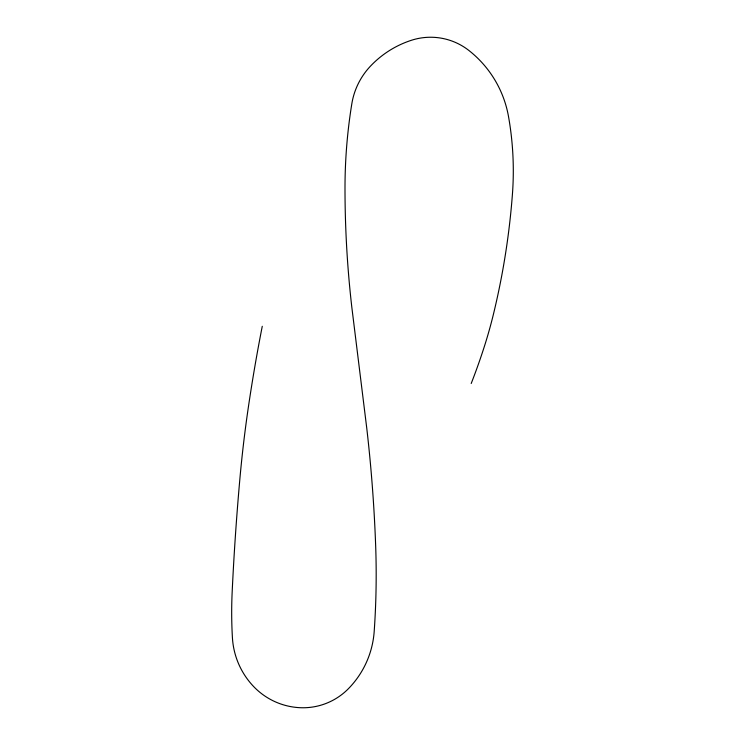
<?xml version="1.0" encoding="UTF-8"?>
<svg xmlns="http://www.w3.org/2000/svg" width="745" height="745" viewBox="0 0 745 745"><rect width="100%" height="100%" fill="white"/><g stroke="black" fill="none" stroke-linecap="round" stroke-linejoin="round"><path stroke-width="1.12" d="M262.268 326.291A1705.286 1705.286 0 0 0 248.243 407.99A1263.213 1263.213 0 0 0 239.881 478.839A2685.604 2685.604 0 0 0 232.161 592.145A433.199 433.199 0 0 0 232.421 637.757A77.182 77.182 0 0 0 253.803 686.713A68.54 68.54 0 0 0 299.583 707.675A63.67 63.67 0 0 0 348.492 688.622A90.927 90.927 0 0 0 374.195 631.397A809.144 809.144 0 0 0 375.638 545.116A1499.406 1499.406 0 0 0 366.736 427.993L351.817 307.219A1043.186 1043.186 0 0 1 345 188.187A525.858 525.858 0 0 1 351.817 103.816A71.418 71.418 0 0 1 370.246 66.38A97.856 97.856 0 0 1 411.51 40.249A62.068 62.068 0 0 1 468.95 50.52A107.951 107.951 0 0 1 508.509 116.527A311.224 311.224 0 0 1 512.411 194.389A745.521 745.521 0 0 1 493.59 313.58A475.003 475.003 0 0 1 484.315 346.602A619.123 619.123 0 0 1 471.203 383.498"/></g></svg>
